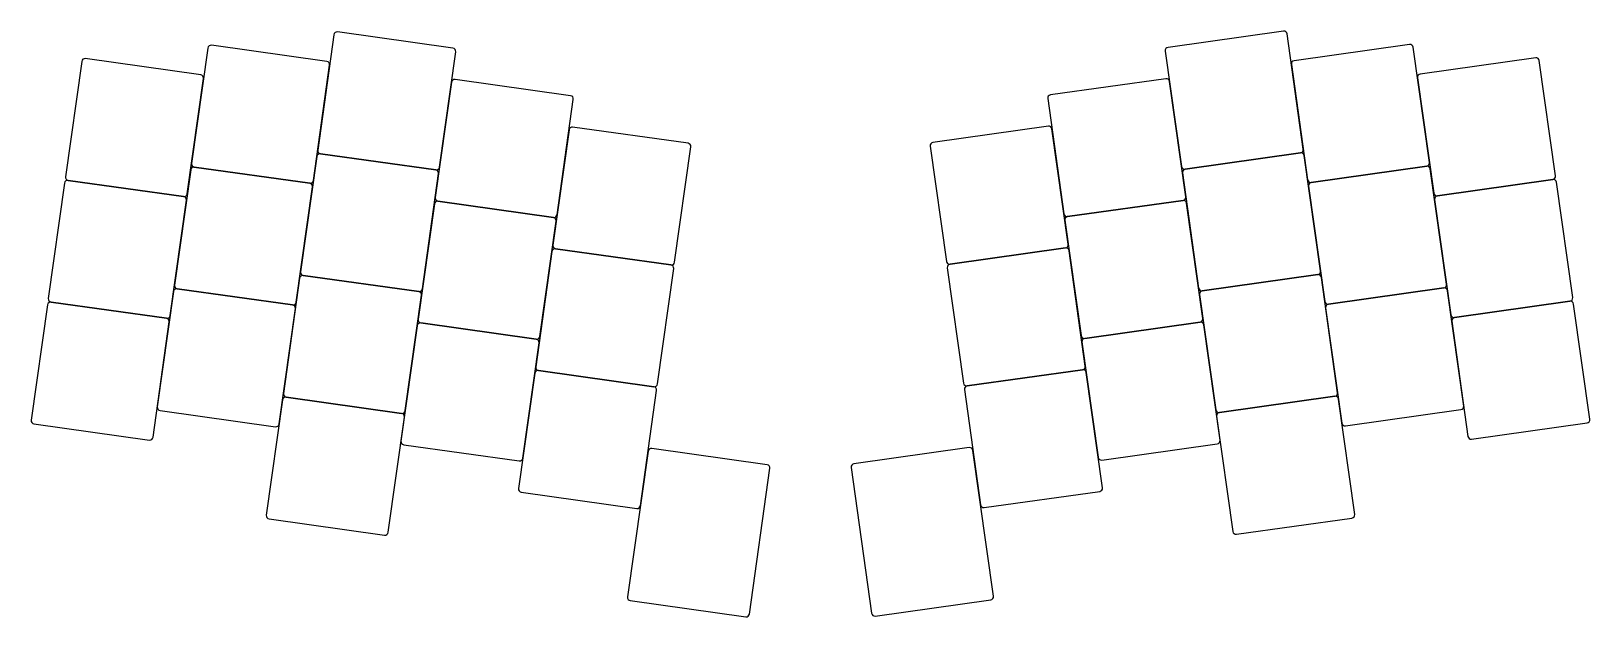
# Model space of a CAD drawing. Header units: millimetres. Extents: x 0 to 241, y -102 to -11.
import ezdxf

# ---------------------------------------------------------------- set-up
doc = ezdxf.new("R2010")
doc.units = ezdxf.units.MM

msp = doc.modelspace()

# ---------------------------------------------------------------- linework, layer by layer
for p, q in [((46.429119, -11.839406), (43.917044, -29.713744)), ((64.868178, -13.925933), (46.993839, -11.413858)), ((193.453428, -11.286324), (175.579089, -13.798398)), ((196.530223, -29.58621), (194.018149, -11.711871)), ((26.901699, -13.904309), (24.389625, -31.778648)), ((45.340758, -15.990836), (27.46642, -13.478762)), ((175.153542, -14.363119), (177.665616, -32.237458)), ((212.980846, -13.351228), (195.106507, -15.863302)), ((216.057641, -31.651114), (213.545566, -13.776775)), ((7.374281, -15.969213), (4.862207, -33.843552)), ((25.81334, -18.05574), (7.939002, -15.543666)), ((43.254231, -34.429896), (45.766306, -16.555557)), ((62.781651, -32.364992), (65.293725, -14.490653)), ((194.68096, -16.428023), (197.193034, -34.302361)), ((232.508266, -15.416132), (214.633927, -17.928206)), ((235.585061, -33.716018), (233.072986, -15.841679)), ((23.726813, -36.494799), (26.238888, -18.620461)), ((64.630914, -19.206804), (62.118839, -37.081143)), ((83.069973, -21.293331), (65.195634, -18.781257)), ((175.251633, -18.653723), (157.377295, -21.165797)), ((178.328428, -36.953609), (175.816354, -19.07927)), ((214.208379, -18.492927), (216.720454, -36.367265)), ((80.983446, -39.732391), (83.49552, -21.858052)), ((156.951747, -21.730518), (159.463822, -39.604857)), ((101.271768, -28.66073), (83.397429, -26.148656)), ((157.049838, -26.021122), (139.1755, -28.533196)), ((160.126633, -44.321008), (157.614559, -26.446669)), ((82.832709, -26.574203), (80.320634, -44.448542)), ((43.777871, -30.704011), (41.265797, -48.57835)), ((62.21693, -32.790538), (44.342592, -30.278463)), ((44.342592, -30.278465), (62.21693, -32.790539)), ((99.185241, -47.09979), (101.697315, -29.225451)), ((138.749952, -29.097917), (141.262027, -46.972255)), ((178.230337, -32.663005), (196.104676, -30.150931)), ((196.104676, -30.150931), (178.230337, -32.663006)), ((199.181471, -48.450817), (196.669396, -30.576479)), ((24.250451, -32.768915), (21.738377, -50.643253)), ((42.689511, -34.855442), (24.815172, -32.343367)), ((24.815172, -32.343369), (42.689511, -34.855443)), ((60.130403, -51.229597), (62.642478, -33.355259)), ((177.80479, -33.227726), (180.316864, -51.102065)), ((197.757755, -34.727909), (215.632093, -32.215834)), ((215.632095, -32.215835), (197.757757, -34.72791)), ((218.70889, -50.515721), (216.196816, -32.641383)), ((4.723034, -34.83382), (2.210959, -52.708159)), ((5.287754, -34.408272), (23.162093, -36.920347)), ((23.162093, -36.920347), (5.287754, -34.408273)), ((40.602984, -53.294501), (43.115058, -35.420162)), ((197.332209, -35.29263), (199.844284, -53.166969)), ((235.159513, -34.280739), (217.285174, -36.792813)), ((217.285175, -36.792813), (235.159513, -34.280738)), ((238.236308, -52.580625), (235.724234, -34.706286)), ((21.075566, -55.359407), (23.58764, -37.485068)), ((61.979666, -38.07141), (59.467592, -55.945748)), ((80.418725, -40.157937), (62.544387, -37.645862)), ((62.544387, -37.645864), (80.418725, -40.157938)), ((160.028542, -40.030404), (177.902881, -37.51833)), ((177.902881, -37.51833), (160.028542, -40.030405)), ((180.979676, -55.818216), (178.467601, -37.943878)), ((216.859627, -37.357534), (219.371701, -55.231873)), ((78.332198, -58.596996), (80.844273, -40.722657)), ((159.602995, -40.595125), (162.115069, -58.469464)), ((80.181461, -45.438811), (77.669387, -63.313149)), ((80.746182, -45.013263), (98.62052, -47.525337)), ((98.62052, -47.525338), (80.746182, -45.013263)), ((141.826747, -47.397803), (159.701086, -44.885728)), ((159.701086, -44.885729), (141.826747, -47.397804)), ((162.777881, -63.185615), (160.265806, -45.311277)), ((96.533993, -65.964397), (99.046068, -48.090058)), ((141.4012, -47.962524), (143.913274, -65.836863)), ((41.126624, -49.568618), (38.614549, -67.442957)), ((41.691344, -49.14307), (59.565683, -51.655145)), ((59.565683, -51.655145), (41.691344, -49.143071)), ((180.881585, -51.527612), (198.755923, -49.015538)), ((198.755923, -49.015539), (180.881585, -51.527613)), ((201.832718, -67.315425), (199.320644, -49.441086)), ((21.599204, -51.633522), (19.087129, -69.507861)), ((22.163924, -51.207974), (40.038263, -53.720048)), ((40.038263, -53.720049), (22.163925, -51.207975)), ((57.479156, -70.094204), (59.99123, -52.219866)), ((180.456037, -52.092334), (182.968112, -69.966672)), ((200.409004, -53.592516), (218.283343, -51.080442)), ((218.283343, -51.080442), (200.409004, -53.592517)), ((221.360138, -69.380328), (218.848063, -51.50599)), ((2.071786, -53.698426), (-0.440288, -71.572764)), ((20.510845, -55.784953), (2.636507, -53.272878)), ((2.636507, -53.27288), (20.510845, -55.784954)), ((37.951736, -72.159108), (40.463811, -54.28477)), ((199.983457, -54.157237), (202.495531, -72.031576)), ((219.936422, -55.65742), (237.810761, -53.145346)), ((237.810761, -53.145346), (219.936422, -55.657421)), ((240.887556, -71.445232), (238.375481, -53.570894)), ((18.424318, -74.224012), (20.936393, -56.349673)), ((59.328419, -56.936017), (56.816344, -74.810356)), ((59.893139, -56.510469), (77.767478, -59.022544)), ((77.767478, -59.022544), (59.893139, -56.51047)), ((162.67979, -58.895011), (180.554128, -56.382937)), ((180.554128, -56.382938), (162.67979, -58.895012)), ((183.630923, -74.682824), (181.118849, -56.808485)), ((219.510875, -56.222141), (222.022949, -74.09648)), ((75.680951, -77.461603), (78.193025, -59.587265)), ((162.254242, -59.459733), (164.766317, -77.334071)), ((77.530213, -64.303416), (75.018139, -82.177755)), ((95.969273, -66.389943), (78.094934, -63.877869)), ((78.094934, -63.87787), (95.969273, -66.389944)), ((144.477995, -66.26241), (162.352333, -63.750336)), ((162.352333, -63.750336), (144.477995, -66.262411)), ((165.429128, -82.050223), (162.917054, -64.175884)), ((93.882746, -84.829002), (96.39482, -66.954664)), ((144.052447, -66.827132), (146.564522, -84.70147)), ((38.475376, -68.433226), (35.963302, -86.307564)), ((39.040097, -68.007677), (56.914435, -70.519752)), ((56.914435, -70.519753), (39.040097, -68.007678)), ((201.407171, -67.880144), (183.532832, -70.392218)), ((183.532832, -70.39222), (201.407171, -67.880145)), ((204.483966, -86.18003), (201.971891, -68.305691)), ((203.060252, -72.457124), (220.93459, -69.945049)), ((-0.014741, -72.137485), (17.859598, -74.64956)), ((19.512677, -70.072581), (37.387016, -72.584656)), ((54.827908, -88.958812), (57.339983, -71.084473)), ((183.107285, -70.956939), (185.619359, -88.831278)), ((222.58767, -74.522027), (240.462008, -72.009953)), ((57.241892, -75.375076), (75.11623, -77.887151)), ((95.069195, -76.386968), (91.894309, -98.977458)), ((113.508254, -78.473495), (95.633915, -75.961421)), ((144.81335, -75.833887), (126.939011, -78.345961)), ((148.552957, -98.849924), (145.378071, -76.259434)), ((165.331037, -77.759619), (183.205376, -75.247544)), ((110.758915, -101.628706), (113.933802, -79.038216)), ((126.513464, -78.910682), (129.68835, -101.501172)), ((75.443686, -82.742475), (93.318025, -85.25455)), ((147.129242, -85.127018), (165.003581, -82.614943)), ((36.388849, -86.872285), (54.263188, -89.384359)), ((186.18408, -89.256825), (204.058418, -86.744751)), ((92.319856, -99.542179), (110.194195, -102.054253)), ((130.253071, -101.926719), (148.12741, -99.414645))]:
    msp.add_line(p, q)
for centre, start, end in [((46.924253, -11.908992), 82, 172), ((193.523015, -11.781458), 8, 98), ((27.396833, -13.973896), 82, 172), ((64.798591, -14.421067), 352, 82), ((175.648676, -14.293532), 98, 188), ((213.050432, -13.846362), 8, 98), ((7.869415, -16.0388), 82, 172), ((45.271172, -16.48597), 352, 82), ((195.176094, -16.358436), 98, 188), ((232.577852, -15.911266), 8, 98), ((25.743754, -18.550874), 352, 82), ((65.126048, -19.276391), 82, 172), ((175.32122, -19.148857), 8, 98), ((214.703513, -18.42334), 98, 188), ((83.000386, -21.788465), 352, 82), ((157.446881, -21.660931), 98, 188), ((83.327843, -26.64379), 82, 172), ((157.119425, -26.516256), 8, 98), ((101.202181, -29.155864), 352, 82), ((139.245086, -29.02833), 98, 188), ((44.273005, -30.773597), 82, 172), ((44.412178, -29.783331), 172, 262), ((196.174262, -30.646065), 8, 98), ((196.035089, -29.655797), 278, 8), ((24.745585, -32.838501), 82, 172), ((24.884759, -31.848235), 172, 262), ((62.286517, -32.295405), 262, 352), ((62.147344, -33.285672), 352, 82), ((178.16075, -32.167871), 188, 278), ((178.299924, -33.15814), 98, 188), ((215.562507, -31.7207), 278, 8), ((215.701682, -32.710969), 8, 98), ((235.089927, -33.785604), 278, 8), ((5.218168, -34.903407), 82, 172), ((5.357341, -33.913138), 172, 262), ((42.759097, -34.360309), 262, 352), ((42.619924, -35.350576), 352, 82), ((197.688168, -34.232775), 188, 278), ((197.827343, -35.223044), 98, 188), ((235.2291, -34.775873), 8, 98), ((23.231679, -36.425213), 262, 352), ((23.092506, -37.415481), 352, 82), ((62.4748, -38.140996), 82, 172), ((62.613973, -37.15073), 172, 262), ((177.972467, -38.013464), 8, 98), ((177.833294, -37.023196), 278, 8), ((217.215588, -36.297679), 188, 278), ((217.354761, -37.287947), 98, 188), ((80.488312, -39.662804), 262, 352), ((80.349139, -40.653071), 352, 82), ((159.958956, -39.53527), 188, 278), ((160.098129, -40.525539), 98, 188), ((80.676595, -45.508397), 82, 172), ((80.815768, -44.518129), 172, 262), ((159.770672, -45.380863), 8, 98), ((159.631499, -44.390594), 278, 8), ((98.690107, -47.030203), 262, 352), ((98.550934, -48.020472), 352, 82), ((141.757161, -46.902669), 188, 278), ((141.896334, -47.892938), 98, 188), ((22.233511, -50.71284), 172, 262), ((41.621758, -49.638205), 82, 172), ((41.760931, -48.647936), 172, 262), ((198.82551, -49.510673), 8, 98), ((198.686337, -48.520404), 278, 8), ((218.213756, -50.585308), 278, 8), ((2.706093, -52.777746), 172, 262), ((22.094338, -51.703109), 82, 172), ((59.635269, -51.160011), 262, 352), ((59.496096, -52.150279), 352, 82), ((180.811998, -51.032478), 188, 278), ((180.951171, -52.022747), 98, 188), ((218.352929, -51.575576), 8, 98), ((237.741174, -52.650212), 278, 8), ((2.56692, -53.768012), 82, 172), ((20.580432, -55.28982), 262, 352), ((40.10785, -53.224914), 262, 352), ((39.968677, -54.215183), 352, 82), ((200.339418, -53.097382), 188, 278), ((200.478591, -54.087651), 98, 188), ((219.866835, -55.162286), 188, 278), ((237.880347, -53.64048), 8, 98), ((20.441259, -56.280087), 352, 82), ((59.823553, -57.005604), 82, 172), ((59.962726, -56.015335), 172, 262), ((180.623715, -56.878072), 8, 98), ((180.484542, -55.887803), 278, 8), ((220.006009, -56.152555), 98, 188), ((77.837064, -58.52741), 262, 352), ((77.697891, -59.517678), 352, 82), ((162.610203, -58.399877), 188, 278), ((162.749376, -59.390146), 98, 188), ((78.025347, -64.373003), 82, 172), ((78.164521, -63.382736), 172, 262), ((162.42192, -64.24547), 8, 98), ((162.282747, -63.255202), 278, 8), ((39.109683, -67.512543), 172, 262), ((96.038859, -65.89481), 262, 352), ((95.899686, -66.885077), 352, 82), ((144.408408, -65.767276), 188, 278), ((144.547581, -66.757545), 98, 188), ((201.337584, -67.385011), 278, 8), ((19.582263, -69.577447), 172, 262), ((38.97051, -68.502812), 82, 172), ((183.463246, -69.897086), 188, 278), ((201.476757, -68.375278), 8, 98), ((220.865004, -69.449915), 278, 8), ((0.054846, -71.642351), 172, 262), ((37.456602, -72.089522), 262, 352), ((56.984022, -70.024618), 262, 352), ((56.844849, -71.014887), 352, 82), ((183.602419, -70.887352), 98, 188), ((202.990665, -71.96199), 188, 278), ((240.392422, -71.514819), 278, 8), ((17.929184, -74.154426), 262, 352), ((57.311478, -74.879942), 172, 262), ((183.135789, -74.75241), 278, 8), ((222.518083, -74.026893), 188, 278), ((95.564329, -76.456555), 82, 172), ((144.882937, -76.329021), 8, 98), ((75.185817, -77.392017), 262, 352), ((113.438668, -78.968629), 352, 82), ((127.008598, -78.841095), 98, 188), ((165.261451, -77.264485), 188, 278), ((164.933994, -82.119809), 278, 8), ((75.513273, -82.247341), 172, 262), ((36.458436, -86.377151), 172, 262), ((93.387612, -84.759416), 262, 352), ((147.059656, -84.631884), 188, 278), ((203.988832, -86.249617), 278, 8), ((54.332774, -88.889225), 262, 352), ((186.114493, -88.761691), 188, 278), ((148.057823, -98.919511), 278, 8), ((92.389443, -99.047045), 172, 262), ((110.263781, -101.559119), 262, 352), ((130.183484, -101.431585), 188, 278)]:
    msp.add_arc(centre, 0.5, start, end)

doc.saveas('drawing.dxf')
